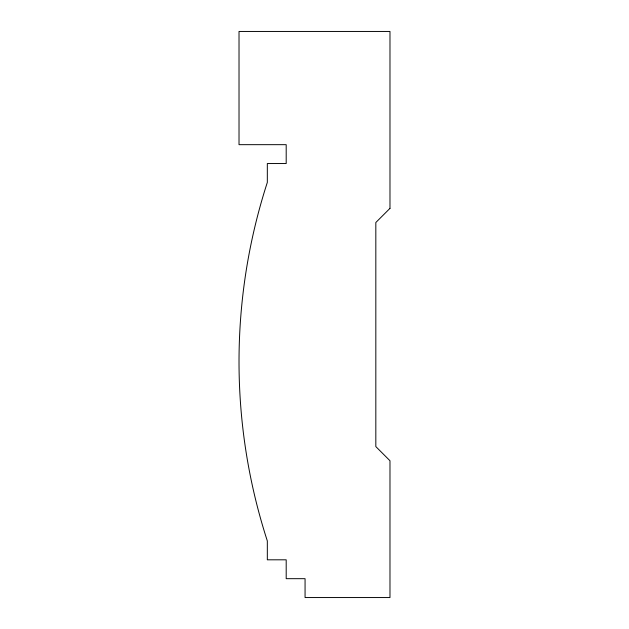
<?xml version="1.0" encoding="UTF-8"?>
<svg xmlns="http://www.w3.org/2000/svg" width="629" height="629" viewBox="0 0 629 629"><rect width="100%" height="100%" fill="white"/><g stroke="black" fill="none" stroke-linecap="round" stroke-linejoin="round"><path stroke-width="0.94" d="M389.98 208.356L375.827 222.509L375.827 446.59L389.98 460.743L389.98 597.55L305.065 597.55L305.065 578.68L286.195 578.68L286.195 559.81L267.325 559.81L267.325 540.94A581.825 581.825 0 0 1 267.325 182.41L267.325 163.54L286.195 163.54L286.195 144.67L239.02 144.67L239.02 31.45L389.98 31.45L389.98 208.356"/></g></svg>
